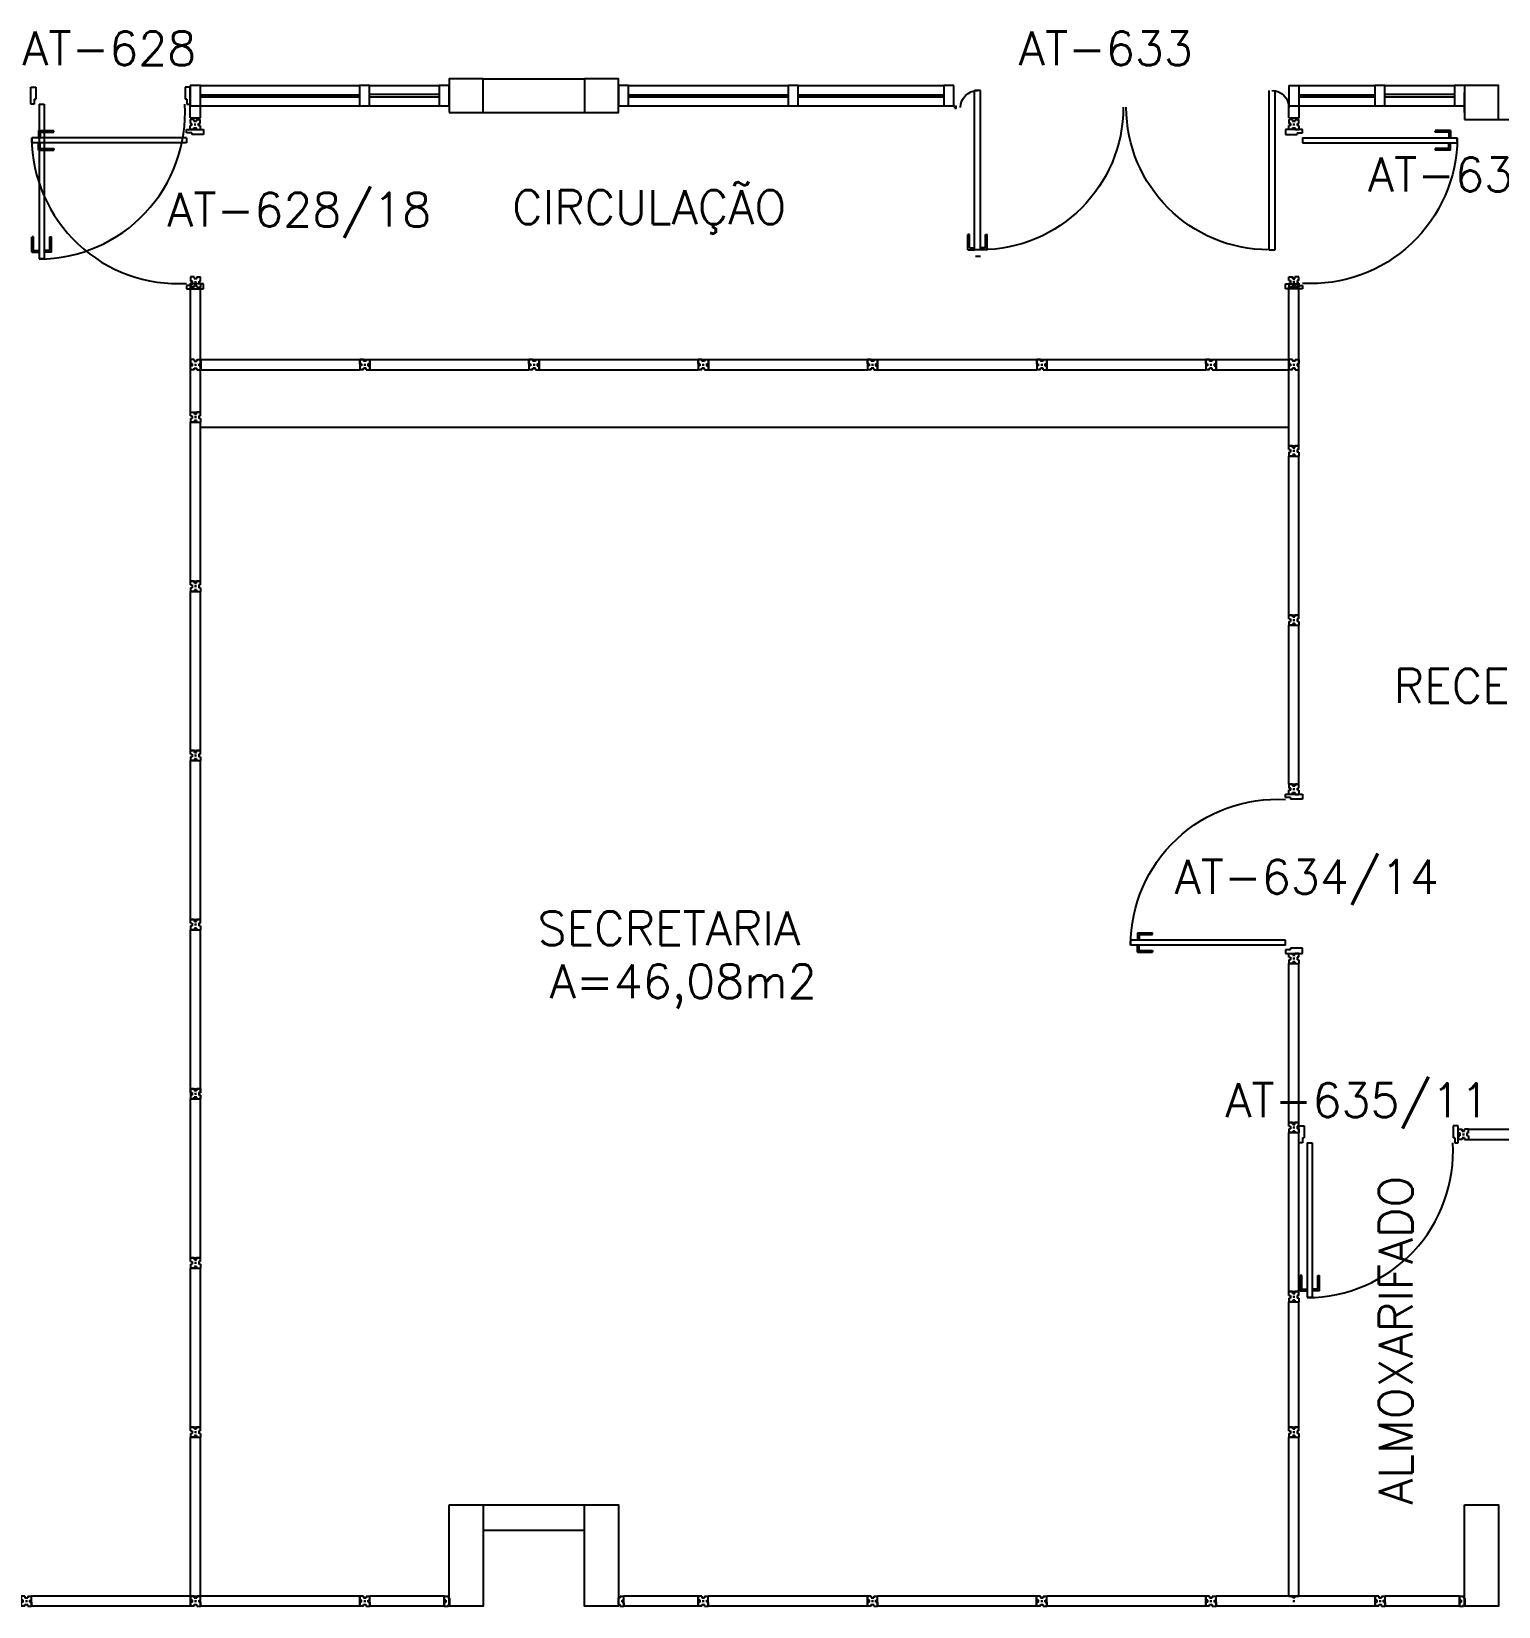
# Model space of a CAD drawing. Header units: millimetres. Extents: x 2552 to 3104, y 1319 to 1450.
# Drawn here: x 2714.4 to 2723.07, y 1342.75 to 1352.06 of the extents above; entities that cross this region are included whole.
import ezdxf
from ezdxf.enums import TextEntityAlignment as Align

# ---------------------------------------------------------------- set-up
doc = ezdxf.new("R2010")
doc.units = ezdxf.units.MM
doc.linetypes.add('HIDDEN', pattern=[0.375, 0.25, -0.125])
for name, color, linetype in [('AR-DIV', 2, 'Continuous'), ('AR-DIV-EXI', 2, 'Continuous'), ('AR-EST-CNC', 3, 'Continuous'), ('AR-EST-CNC-CRT', 3, 'Continuous'), ('AR-POR-PRJ', 1, 'HIDDEN'), ('AR-REV', 2, 'Continuous'), ('BI-POR-EXI', 2, 'Continuous'), ('DIV', 2, 'Continuous'), ('TEXTO', 2, 'Continuous'), ('TEXTO-ENDEREÇO', 2, 'Continuous'), ('ÁREA', 2, 'Continuous')]:
    doc.layers.add(name, color=color, linetype=linetype)
doc.styles.add('UNB-100', font='simplex.shx', dxfattribs={"height": 0.2})
doc.styles.add('UNB-100-1', font='simplex.shx', dxfattribs={"height": 0.2})

# ---------------------------------------------------------------- blocks, each defined once
blk = doc.blocks.new('MTT-TTN')
for p, q in [((-0.008, 0.03), (-0.03, 0.03)), ((-0.03, 0.03), (-0.03, 0.006)), ((-0.0185, 0.006), (-0.03, 0.006)), ((-0.0185, -0.006), (-0.0185, 0.006)), ((-0.008, 0.03), (-0.008, 0.02)), ((-0.008, 0.02), (0.008, 0.02)), ((-0.0051, 0), (0.0051, 0)), ((0, -0.0051), (0, 0.0051)), ((0.008, 0.03), (0.03, 0.03)), ((0.008, 0.03), (0.008, 0.02)), ((0.0205, -0.006), (0.0205, 0.006)), ((0.0205, 0.006), (0.03, 0.006)), ((0.03, 0.006), (0.03, 0.03)), ((-0.03, -0.03), (-0.03, -0.006)), ((-0.0185, -0.006), (-0.03, -0.006)), ((-0.008, -0.03), (-0.03, -0.03)), ((-0.008, -0.02), (0.008, -0.02)), ((-0.008, -0.03), (-0.008, -0.02)), ((0.008, -0.03), (0.008, -0.02)), ((0.008, -0.03), (0.03, -0.03)), ((0.0205, -0.006), (0.03, -0.006)), ((0.03, -0.006), (0.03, -0.03))]:
    blk.add_line(p, q)
blk = doc.blocks.new('DIVMT-TTN')
for p, q in [((-0.03, 0.03), (-0.03, 0.006)), ((-0.008, 0.03), (-0.03, 0.03)), ((-0.0185, 0.006), (-0.03, 0.006)), ((-0.0185, -0.006), (-0.0185, 0.006)), ((-0.008, 0.03), (-0.008, 0.02)), ((-0.008, 0.02), (0.008, 0.02)), ((-0.0051, 0), (0.0051, 0)), ((0.0051, 0), (-0.0051, 0)), ((-0.0051, 0), (0.0051, 0)), ((0, -0.0051), (0, 0.0051)), ((0, 0.0051), (0, -0.0051)), ((0.008, 0.03), (0.008, 0.02)), ((0.008, 0.03), (0.03, 0.03)), ((0.0205, 0.006), (0.03, 0.006)), ((0.0205, -0.006), (0.0205, 0.006)), ((0.0205, 0.006), (0.0205, -0.006)), ((0.0205, 0.006), (0.03, 0.006)), ((0.97, 0.03), (0.03, 0.03)), ((0.03, 0.006), (0.03, 0.03)), ((0.03, -0.03), (0.03, 0.03)), ((0.03, -0.005), (0.03, 0.005)), ((0.97, -0.03), (0.97, 0.03)), ((0.97, 0.03), (0.97, 0.009)), ((0.97, 0.009), (0.97, 0.027)), ((0.9795, 0.006), (0.97, 0.006)), ((0.97, -0.005), (0.97, 0.005)), ((0.9795, 0.006), (0.9795, -0.006)), ((1.0051, 0), (0.9949, 0)), ((1, 0.0051), (1, -0.0051)), ((-0.0185, -0.006), (-0.03, -0.006)), ((-0.03, -0.03), (-0.03, -0.006)), ((-0.008, -0.03), (-0.03, -0.03)), ((-0.008, -0.03), (-0.008, -0.02)), ((-0.008, -0.02), (0.008, -0.02)), ((0.008, -0.03), (0.008, -0.02)), ((0.008, -0.03), (0.03, -0.03)), ((0.0205, -0.006), (0.03, -0.006)), ((0.0205, -0.006), (0.03, -0.006)), ((0.03, -0.006), (0.03, -0.03)), ((0.97, -0.03), (0.03, -0.03)), ((0.9795, -0.006), (0.97, -0.006)), ((0.97, -0.009), (0.97, -0.027))]:
    blk.add_line(p, q)
blk = doc.blocks.new('DIVCIR-TTN')
for p, q in [((0.0051, 0), (-0.0051, 0)), ((-0.0051, 0), (0.0051, 0)), ((-0.0051, 0), (0.0051, 0)), ((0, 0.0009), (0, 0.02)), ((0.008, 0.02), (0, 0.02)), ((0, 0.0051), (0, -0.0051)), ((0, -0.0051), (0, 0.0051)), ((0, -0.02), (0, 0.0009)), ((0.008, 0.03), (0.008, 0.02)), ((0.008, 0.03), (0.03, 0.03)), ((0.0205, 0.006), (0.0205, -0.006)), ((0.0205, 0.006), (0.03, 0.006)), ((0.0205, 0.006), (0.0205, -0.006)), ((0.0205, 0.006), (0.03, 0.006)), ((0.0205, -0.004), (0.0205, 0.004)), ((0.0225, 0.006), (0.027, 0.006)), ((0.4699, 0.03), (0.03, 0.03)), ((0.03, -0.03), (0.03, 0.03)), ((0.03, -0.03), (0.03, 0.03)), ((0.03, 0.009), (0.03, 0.027)), ((0.03, -0.005), (0.03, 0.005)), ((0.03, -0.005), (0.03, 0.005)), ((0.4699, 0.03), (0.4699, 0.009)), ((0.4699, -0.03), (0.4699, 0.03)), ((0.4699, 0.03), (0.4699, 0.006)), ((0.4919, 0.03), (0.4699, 0.03)), ((0.4699, 0.009), (0.4699, 0.027)), ((0.4794, 0.006), (0.4699, 0.006)), ((0.4814, 0.006), (0.4699, 0.006)), ((0.4699, -0.005), (0.4699, 0.005)), ((0.4794, 0.006), (0.4794, -0.006)), ((0.4814, -0.006), (0.4814, 0.006)), ((0.4919, 0.03), (0.4919, 0.02)), ((0.4919, 0.02), (0.5079, 0.02)), ((0.505, 0), (0.4948, 0)), ((0.4948, 0), (0.505, 0)), ((0.505, 0), (0.4948, 0)), ((0.4948, 0), (0.505, 0)), ((0.4999, 0.0051), (0.4999, -0.0051)), ((0.4999, -0.0051), (0.4999, 0.0051)), ((0.4999, 0.0051), (0.4999, -0.0051)), ((0.5079, 0.03), (0.5079, 0.02)), ((0.5079, 0.03), (0.5299, 0.03)), ((0.5204, 0.006), (0.5299, 0.006)), ((0.5204, -0.006), (0.5204, 0.006)), ((0.5204, 0.006), (0.5204, -0.006)), ((0.5204, 0.006), (0.5299, 0.006)), ((1.4699, 0.03), (0.5299, 0.03)), ((0.5299, 0.006), (0.5299, 0.03)), ((0.5299, -0.03), (0.5299, 0.03)), ((0.5299, -0.005), (0.5299, 0.005)), ((1.4699, -0.03), (1.4699, 0.03)), ((1.4699, 0.03), (1.4699, 0.009)), ((1.4699, 0.03), (1.4699, 0.006)), ((1.4919, 0.03), (1.4699, 0.03)), ((1.4699, 0.009), (1.4699, 0.027)), ((1.4794, 0.006), (1.4699, 0.006)), ((1.4814, 0.006), (1.4699, 0.006)), ((1.4699, -0.005), (1.4699, 0.005)), ((1.4794, 0.006), (1.4794, -0.006)), ((1.4814, -0.006), (1.4814, 0.006)), ((1.4919, 0.03), (1.4919, 0.02)), ((1.4919, 0.02), (1.5079, 0.02)), ((1.505, 0), (1.4948, 0)), ((1.4948, 0), (1.505, 0)), ((1.505, 0), (1.4948, 0)), ((1.4948, 0), (1.505, 0)), ((1.4999, 0.0051), (1.4999, -0.0051)), ((1.4999, -0.0051), (1.4999, 0.0051)), ((1.4999, 0.0051), (1.4999, -0.0051)), ((1.5079, 0.03), (1.5079, 0.02)), ((1.5079, 0.03), (1.5299, 0.03)), ((1.5204, 0.006), (1.5299, 0.006)), ((1.5204, -0.006), (1.5204, 0.006)), ((1.5204, 0.006), (1.5204, -0.006)), ((1.5204, 0.006), (1.5299, 0.006)), ((2.4699, 0.03), (1.5299, 0.03)), ((1.5299, 0.006), (1.5299, 0.03)), ((1.5299, -0.03), (1.5299, 0.03)), ((1.5299, -0.005), (1.5299, 0.005)), ((2.4699, -0.03), (2.4699, 0.03)), ((2.4699, 0.03), (2.4699, 0.009)), ((2.4699, 0.03), (2.4699, 0.006)), ((2.4919, 0.03), (2.4699, 0.03)), ((2.4699, 0.009), (2.4699, 0.027)), ((2.4794, 0.006), (2.4699, 0.006)), ((2.4814, 0.006), (2.4699, 0.006)), ((2.4699, -0.005), (2.4699, 0.005)), ((2.4794, 0.006), (2.4794, -0.006)), ((2.4814, -0.006), (2.4814, 0.006)), ((2.4919, 0.03), (2.4919, 0.02)), ((2.4919, 0.02), (2.5079, 0.02)), ((2.505, 0), (2.4948, 0)), ((2.4948, 0), (2.505, 0)), ((2.505, 0), (2.4948, 0)), ((2.4948, 0), (2.505, 0)), ((2.4999, 0.0051), (2.4999, -0.0051)), ((2.4999, -0.0051), (2.4999, 0.0051)), ((2.4999, 0.0051), (2.4999, -0.0051)), ((2.5079, 0.03), (2.5079, 0.02)), ((2.5079, 0.03), (2.5299, 0.03)), ((2.5204, 0.006), (2.5299, 0.006)), ((2.5204, -0.006), (2.5204, 0.006)), ((2.5204, 0.006), (2.5204, -0.006)), ((2.5204, 0.006), (2.5299, 0.006)), ((3.4699, 0.03), (2.5299, 0.03)), ((2.5299, 0.006), (2.5299, 0.03)), ((2.5299, -0.03), (2.5299, 0.03)), ((2.5299, -0.005), (2.5299, 0.005)), ((3.4699, -0.03), (3.4699, 0.03)), ((3.4699, 0.03), (3.4699, 0.009)), ((3.4699, 0.03), (3.4699, 0.006)), ((3.4919, 0.03), (3.4699, 0.03)), ((3.4699, 0.009), (3.4699, 0.027)), ((3.4794, 0.006), (3.4699, 0.006)), ((3.4814, 0.006), (3.4699, 0.006)), ((3.4699, -0.005), (3.4699, 0.005)), ((3.4794, 0.006), (3.4794, -0.006)), ((3.4814, -0.006), (3.4814, 0.006)), ((3.4919, 0.03), (3.4919, 0.02)), ((3.4919, 0.02), (3.5079, 0.02)), ((3.505, 0), (3.4948, 0)), ((3.4948, 0), (3.505, 0)), ((3.505, 0), (3.4948, 0)), ((3.4948, 0), (3.505, 0)), ((3.4999, 0.0051), (3.4999, -0.0051)), ((3.4999, -0.0051), (3.4999, 0.0051)), ((3.4999, 0.0051), (3.4999, -0.0051)), ((3.5079, 0.03), (3.5079, 0.02)), ((3.5079, 0.03), (3.5299, 0.03)), ((3.5204, 0.006), (3.5299, 0.006)), ((3.5204, -0.006), (3.5204, 0.006)), ((3.5204, 0.006), (3.5204, -0.006)), ((3.5204, 0.006), (3.5299, 0.006)), ((4.4699, 0.03), (3.5299, 0.03)), ((3.5299, 0.006), (3.5299, 0.03)), ((3.5299, -0.03), (3.5299, 0.03)), ((3.5299, -0.005), (3.5299, 0.005)), ((4.4699, 0.03), (4.4699, 0.006)), ((4.4919, 0.03), (4.4699, 0.03)), ((4.4699, -0.03), (4.4699, 0.03)), ((4.4699, 0.03), (4.4699, 0.009)), ((4.4699, 0.009), (4.4699, 0.027)), ((4.4814, 0.006), (4.4699, 0.006)), ((4.4794, 0.006), (4.4699, 0.006)), ((4.4699, -0.005), (4.4699, 0.005)), ((4.4794, 0.006), (4.4794, -0.006)), ((4.4814, -0.006), (4.4814, 0.006)), ((4.4919, 0.03), (4.4919, 0.02)), ((4.4919, 0.02), (4.5079, 0.02)), ((4.4948, 0), (4.505, 0)), ((4.505, 0), (4.4948, 0)), ((4.4948, 0), (4.505, 0)), ((4.505, 0), (4.4948, 0)), ((4.4999, -0.0051), (4.4999, 0.0051)), ((4.4999, 0.0051), (4.4999, -0.0051)), ((4.4999, 0.0051), (4.4999, -0.0051)), ((4.5079, 0.03), (4.5079, 0.02)), ((4.5079, 0.03), (4.5299, 0.03)), ((4.5204, 0.006), (4.5299, 0.006)), ((4.5204, -0.006), (4.5204, 0.006)), ((4.5204, 0.006), (4.5204, -0.006)), ((4.5204, 0.006), (4.5299, 0.006)), ((4.5299, 0.006), (4.5299, 0.03)), ((4.5299, -0.03), (4.5299, 0.03)), ((4.9696, 0.03), (4.5299, 0.03)), ((4.5299, -0.005), (4.5299, 0.005)), ((4.9696, 0.03), (4.9696, 0.009)), ((4.9696, -0.03), (4.9696, 0.03)), ((4.9916, 0.0289), (4.9696, 0.0289)), ((4.9696, 0.0289), (4.9696, -0.0311)), ((4.9696, 0.009), (4.9696, 0.027)), ((4.9696, 0.0079), (4.9696, 0.0259)), ((4.9791, 0.006), (4.9696, 0.006)), ((4.9696, -0.005), (4.9696, 0.005)), ((4.9791, 0.0049), (4.9696, 0.0049)), ((4.9696, 0.0039), (4.9696, -0.0061)), ((4.9771, 0.0049), (4.9726, 0.0049)), ((4.9791, 0.006), (4.9791, -0.006)), ((4.9791, -0.0071), (4.9791, 0.0049)), ((4.9791, 0.0029), (4.9791, -0.0051)), ((4.9916, 0.0289), (4.9916, 0.0189)), ((4.9996, 0.0189), (4.9916, 0.0189)), ((5.0047, 0), (4.9945, 0)), ((4.9996, 0.0189), (4.9996, -0.0019)), ((4.9996, 0.0051), (4.9996, -0.0051)), ((4.9996, 0.004), (4.9996, -0.0062)), ((0, -0.02), (0.008, -0.02)), ((0.008, -0.03), (0.008, -0.02)), ((0.008, -0.03), (0.03, -0.03)), ((0.0205, -0.006), (0.03, -0.006)), ((0.0205, -0.006), (0.03, -0.006)), ((0.0225, -0.006), (0.027, -0.006)), ((0.03, -0.009), (0.03, -0.027)), ((0.4699, -0.03), (0.03, -0.03)), ((0.4794, -0.006), (0.4699, -0.006)), ((0.4814, -0.006), (0.4699, -0.006)), ((0.4699, -0.03), (0.4699, -0.006)), ((0.4699, -0.009), (0.4699, -0.027)), ((0.4919, -0.03), (0.4699, -0.03)), ((0.4919, -0.03), (0.4919, -0.02)), ((0.4919, -0.02), (0.5079, -0.02)), ((0.5079, -0.03), (0.5079, -0.02)), ((0.5079, -0.03), (0.5299, -0.03)), ((0.5204, -0.006), (0.5299, -0.006)), ((0.5204, -0.006), (0.5299, -0.006)), ((0.5299, -0.006), (0.5299, -0.03)), ((1.4699, -0.03), (0.5299, -0.03)), ((1.4794, -0.006), (1.4699, -0.006)), ((1.4814, -0.006), (1.4699, -0.006)), ((1.4699, -0.03), (1.4699, -0.006)), ((1.4699, -0.009), (1.4699, -0.027)), ((1.4919, -0.03), (1.4699, -0.03)), ((1.4919, -0.03), (1.4919, -0.02)), ((1.4919, -0.02), (1.5079, -0.02)), ((1.5079, -0.03), (1.5079, -0.02)), ((1.5079, -0.03), (1.5299, -0.03)), ((1.5204, -0.006), (1.5299, -0.006)), ((1.5204, -0.006), (1.5299, -0.006)), ((1.5299, -0.006), (1.5299, -0.03)), ((2.4699, -0.03), (1.5299, -0.03)), ((2.4794, -0.006), (2.4699, -0.006)), ((2.4814, -0.006), (2.4699, -0.006)), ((2.4699, -0.03), (2.4699, -0.006)), ((2.4699, -0.009), (2.4699, -0.027)), ((2.4919, -0.03), (2.4699, -0.03)), ((2.4919, -0.03), (2.4919, -0.02)), ((2.4919, -0.02), (2.5079, -0.02)), ((2.5079, -0.03), (2.5079, -0.02)), ((2.5079, -0.03), (2.5299, -0.03)), ((2.5204, -0.006), (2.5299, -0.006)), ((2.5204, -0.006), (2.5299, -0.006)), ((2.5299, -0.006), (2.5299, -0.03)), ((3.4699, -0.03), (2.5299, -0.03)), ((3.4794, -0.006), (3.4699, -0.006)), ((3.4814, -0.006), (3.4699, -0.006)), ((3.4699, -0.03), (3.4699, -0.006)), ((3.4699, -0.009), (3.4699, -0.027)), ((3.4919, -0.03), (3.4699, -0.03)), ((3.4919, -0.03), (3.4919, -0.02)), ((3.4919, -0.02), (3.5079, -0.02)), ((3.5079, -0.03), (3.5079, -0.02)), ((3.5079, -0.03), (3.5299, -0.03)), ((3.5204, -0.006), (3.5299, -0.006)), ((3.5204, -0.006), (3.5299, -0.006)), ((3.5299, -0.006), (3.5299, -0.03)), ((4.4699, -0.03), (3.5299, -0.03)), ((4.4814, -0.006), (4.4699, -0.006)), ((4.4699, -0.03), (4.4699, -0.006)), ((4.4794, -0.006), (4.4699, -0.006)), ((4.4699, -0.009), (4.4699, -0.027)), ((4.4919, -0.03), (4.4699, -0.03)), ((4.4919, -0.03), (4.4919, -0.02)), ((4.4919, -0.02), (4.5079, -0.02)), ((4.5079, -0.03), (4.5079, -0.02)), ((4.5079, -0.03), (4.5299, -0.03)), ((4.5204, -0.006), (4.5299, -0.006)), ((4.5204, -0.006), (4.5299, -0.006)), ((4.5299, -0.006), (4.5299, -0.03)), ((4.9696, -0.03), (4.5299, -0.03)), ((4.9791, -0.006), (4.9696, -0.006)), ((4.9791, -0.0071), (4.9696, -0.0071)), ((4.9696, -0.009), (4.9696, -0.027)), ((4.9696, -0.0101), (4.9696, -0.0281)), ((4.9916, -0.0311), (4.9696, -0.0311)), ((4.9771, -0.0071), (4.9726, -0.0071)), ((4.9916, -0.0311), (4.9916, -0.0211)), ((4.9916, -0.0211), (4.9996, -0.0211)), ((5.0047, -0.0011), (4.9945, -0.0011)), ((4.9996, -0.0019), (4.9996, -0.0211))]:
    blk.add_line(p, q)
blk = doc.blocks.new('PDV2D-TTN')
at = {"layer": 'DIV'}
for p, q in [((0.0299, 0.05), (0.0599, 0.05)), ((0.0299, 0.035), (0.0299, 0.05)), ((0.0299, -0.035), (0.0299, 0.035)), ((0.0599, 0.05), (0.0599, -0.0199)), ((0.9412, 0.05), (0.9412, -0.0199)), ((0.9712, 0.05), (0.9412, 0.05)), ((0.9712, 0.035), (0.9712, 0.05)), ((0.9712, -0.035), (0.9712, 0.035)), ((0.0299, -0.05), (0.0299, -0.0347)), ((0.05, -0.05), (0.0299, -0.05)), ((0.05, -0.0199), (0.0599, -0.0199)), ((0.05, -0.0199), (0.05, -0.05)), ((0.0787, -0.0505), (0.1087, -0.0505)), ((0.0787, -0.0505), (0.0787, -0.9647)), ((0.1087, -0.0505), (0.1087, -0.9647)), ((0.9512, -0.0199), (0.9412, -0.0199)), ((0.9512, -0.0199), (0.9512, -0.05)), ((0.9512, -0.05), (0.9712, -0.05)), ((0.9712, -0.05), (0.9712, -0.0347)), ((0.1087, -0.9647), (0.0787, -0.9647))]:
    blk.add_line(p, q, dxfattribs=at)
at = {"layer": 'DIV', "color": 1}
for p, q in [((0.0362, -0.9247), (0.0362, -0.8347)), ((0.0462, -0.8347), (0.0364, -0.8347)), ((0.0462, -0.9147), (0.0462, -0.8347)), ((0.1409, -0.9147), (0.1409, -0.8347)), ((0.1409, -0.8347), (0.1507, -0.8347)), ((0.1509, -0.9247), (0.1509, -0.8347)), ((0.0362, -0.9147), (0.0787, -0.9147)), ((0.0362, -0.9247), (0.0787, -0.9247)), ((0.1409, -0.9147), (0.1087, -0.9147)), ((0.1509, -0.9247), (0.1087, -0.9247))]:
    blk.add_line(p, q, dxfattribs=at)
blk.add_arc((0.0755, -0.1001), 0.8651, 270.2128, 3.32117, dxfattribs=at)
blk = doc.blocks.new('PDVDP-TTN')
at = {"color": 2}
for p, q in [((0.1125, 0.84), (0.1125, -0.1)), ((0.1475, 0.84), (0.1125, 0.84)), ((0.1475, 0.84), (0.1475, -0.1)), ((1.8533, 0.84), (1.8883, 0.84)), ((1.8533, 0.84), (1.8533, -0.1)), ((1.8883, 0.84), (1.8883, -0.1)), ((0.0089, 0), (-0.0089, 0)), ((0, -0.0125), (0, 0.0101)), ((0.1475, -0.1), (0.1125, -0.1))]:
    blk.add_line(p, q, dxfattribs=at)
at = {"color": 1}
for centre, radius, start, end in [((0.1481, -0.0025), 0.8432, 0, 90), ((1.8527, -0.0025), 0.8432, 90, 180), ((0.1308, 0), 0.1008, 180, 270), ((1.8699, 0), 0.1008, 270, 0)]:
    blk.add_arc(centre, radius, start, end, dxfattribs=at)

msp = doc.modelspace()

# ---------------------------------------------------------------- linework, layer by layer
at = {"layer": 'AR-DIV'}
for p, q in [((2715.397, 1350.1177), (2721.8272, 1350.1177)), ((2715.3972, 1350.1177), (2716.3372, 1350.1177)), ((2716.3372, 1350.1177), (2716.3372, 1350.0577)), ((2716.3592, 1350.1177), (2716.3372, 1350.1177)), ((2716.3372, 1350.0937), (2716.3372, 1350.1177)), ((2716.3592, 1350.1177), (2716.3592, 1350.1077)), ((2716.3752, 1350.1177), (2716.3972, 1350.1177)), ((2716.3752, 1350.1177), (2716.3752, 1350.1077)), ((2716.3972, 1350.1177), (2716.3972, 1350.0937)), ((2716.3972, 1350.1177), (2716.3972, 1350.0577)), ((2716.3972, 1350.1177), (2717.3372, 1350.1177)), ((2717.3372, 1350.1177), (2717.3372, 1350.0577)), ((2717.3592, 1350.1177), (2717.3372, 1350.1177)), ((2717.3372, 1350.0937), (2717.3372, 1350.1177)), ((2717.3592, 1350.1177), (2717.3592, 1350.1077)), ((2717.3752, 1350.1177), (2717.3972, 1350.1177)), ((2717.3752, 1350.1177), (2717.3752, 1350.1077)), ((2717.3972, 1350.1177), (2717.3972, 1350.0937)), ((2717.3972, 1350.1177), (2717.3972, 1350.0577)), ((2717.3972, 1350.1177), (2718.3372, 1350.1177)), ((2718.3372, 1350.1177), (2718.3372, 1350.0577)), ((2718.3592, 1350.1177), (2718.3372, 1350.1177)), ((2718.3372, 1350.0937), (2718.3372, 1350.1177)), ((2718.3592, 1350.1177), (2718.3592, 1350.1077)), ((2718.3752, 1350.1177), (2718.3972, 1350.1177)), ((2718.3752, 1350.1177), (2718.3752, 1350.1077)), ((2718.3972, 1350.1177), (2718.3972, 1350.0577)), ((2718.3972, 1350.1177), (2719.3372, 1350.1177)), ((2718.3972, 1350.1177), (2718.3972, 1350.0937)), ((2719.3372, 1350.1177), (2719.3372, 1350.0577)), ((2719.3592, 1350.1177), (2719.3372, 1350.1177)), ((2719.3372, 1350.0937), (2719.3372, 1350.1177)), ((2719.3592, 1350.1177), (2719.3592, 1350.1077)), ((2719.3752, 1350.1177), (2719.3972, 1350.1177)), ((2719.3752, 1350.1177), (2719.3752, 1350.1077)), ((2719.3972, 1350.1177), (2719.3972, 1350.0937)), ((2719.3972, 1350.1177), (2719.3972, 1350.0577)), ((2719.3972, 1350.1177), (2720.3372, 1350.1177)), ((2720.3372, 1350.1177), (2720.3372, 1350.0577)), ((2720.3592, 1350.1177), (2720.3372, 1350.1177)), ((2720.3372, 1350.0937), (2720.3372, 1350.1177)), ((2720.3592, 1350.1177), (2720.3592, 1350.1077)), ((2720.3752, 1350.1177), (2720.3972, 1350.1177)), ((2720.3752, 1350.1177), (2720.3752, 1350.1077)), ((2720.3972, 1350.1177), (2720.3972, 1350.0937)), ((2720.3972, 1350.1177), (2720.3972, 1350.0577)), ((2720.3972, 1350.1177), (2721.3372, 1350.1177)), ((2721.3372, 1350.1177), (2721.3372, 1350.0577)), ((2721.3592, 1350.1177), (2721.3372, 1350.1177)), ((2721.3372, 1350.0937), (2721.3372, 1350.1177)), ((2721.3592, 1350.1177), (2721.3592, 1350.1077)), ((2721.3752, 1350.1177), (2721.3972, 1350.1177)), ((2721.3752, 1350.1177), (2721.3752, 1350.1077)), ((2721.3972, 1350.1177), (2721.3972, 1350.0937)), ((2721.3972, 1350.1177), (2721.3972, 1350.0577)), ((2715.3972, 1350.0577), (2716.3372, 1350.0577)), ((2716.3467, 1350.0937), (2716.3372, 1350.0937)), ((2716.3467, 1350.0937), (2716.3372, 1350.0937)), ((2716.3372, 1350.0927), (2716.3372, 1350.0827)), ((2716.3467, 1350.0817), (2716.3372, 1350.0817)), ((2716.3467, 1350.0817), (2716.3372, 1350.0817)), ((2716.3372, 1350.0817), (2716.3372, 1350.0577)), ((2716.3592, 1350.0577), (2716.3372, 1350.0577)), ((2716.3467, 1350.0817), (2716.3467, 1350.0937)), ((2716.3467, 1350.0937), (2716.3467, 1350.0817)), ((2716.3752, 1350.1077), (2716.3592, 1350.1077)), ((2716.3752, 1350.0677), (2716.3592, 1350.0677)), ((2716.3592, 1350.0577), (2716.3592, 1350.0677)), ((2716.3723, 1350.0877), (2716.3621, 1350.0877)), ((2716.3621, 1350.0877), (2716.3723, 1350.0877)), ((2716.3723, 1350.0877), (2716.3621, 1350.0877)), ((2716.3621, 1350.0877), (2716.3723, 1350.0877)), ((2716.3672, 1350.0826), (2716.3672, 1350.0928)), ((2716.3672, 1350.0928), (2716.3672, 1350.0826)), ((2716.3672, 1350.0826), (2716.3672, 1350.0928)), ((2716.3752, 1350.0577), (2716.3752, 1350.0677)), ((2716.3752, 1350.0577), (2716.3972, 1350.0577)), ((2716.3857, 1350.0937), (2716.3857, 1350.0817)), ((2716.3857, 1350.0937), (2716.3972, 1350.0937)), ((2716.3857, 1350.0817), (2716.3972, 1350.0817)), ((2716.3877, 1350.0937), (2716.3972, 1350.0937)), ((2716.3877, 1350.0817), (2716.3877, 1350.0937)), ((2716.3877, 1350.0817), (2716.3972, 1350.0817)), ((2716.3972, 1350.0967), (2716.3972, 1350.1147)), ((2716.3972, 1350.0927), (2716.3972, 1350.0827)), ((2716.3972, 1350.0577), (2716.3972, 1350.0817)), ((2716.3972, 1350.0577), (2716.3972, 1350.0787)), ((2716.3972, 1350.0787), (2716.3972, 1350.0607)), ((2716.3972, 1350.0577), (2717.3372, 1350.0577)), ((2717.3467, 1350.0937), (2717.3372, 1350.0937)), ((2717.3467, 1350.0937), (2717.3372, 1350.0937)), ((2717.3372, 1350.0927), (2717.3372, 1350.0827)), ((2717.3467, 1350.0817), (2717.3372, 1350.0817)), ((2717.3467, 1350.0817), (2717.3372, 1350.0817)), ((2717.3372, 1350.0817), (2717.3372, 1350.0577)), ((2717.3592, 1350.0577), (2717.3372, 1350.0577)), ((2717.3467, 1350.0817), (2717.3467, 1350.0937)), ((2717.3467, 1350.0937), (2717.3467, 1350.0817)), ((2717.3752, 1350.1077), (2717.3592, 1350.1077)), ((2717.3752, 1350.0677), (2717.3592, 1350.0677)), ((2717.3592, 1350.0577), (2717.3592, 1350.0677)), ((2717.3723, 1350.0877), (2717.3621, 1350.0877)), ((2717.3621, 1350.0877), (2717.3723, 1350.0877)), ((2717.3723, 1350.0877), (2717.3621, 1350.0877)), ((2717.3621, 1350.0877), (2717.3723, 1350.0877)), ((2717.3672, 1350.0826), (2717.3672, 1350.0928)), ((2717.3672, 1350.0928), (2717.3672, 1350.0826)), ((2717.3672, 1350.0826), (2717.3672, 1350.0928)), ((2717.3752, 1350.0577), (2717.3752, 1350.0677)), ((2717.3752, 1350.0577), (2717.3972, 1350.0577)), ((2717.3857, 1350.0937), (2717.3857, 1350.0817)), ((2717.3857, 1350.0937), (2717.3972, 1350.0937)), ((2717.3857, 1350.0817), (2717.3972, 1350.0817)), ((2717.3877, 1350.0937), (2717.3972, 1350.0937)), ((2717.3877, 1350.0817), (2717.3877, 1350.0937)), ((2717.3877, 1350.0817), (2717.3972, 1350.0817)), ((2717.3972, 1350.0967), (2717.3972, 1350.1147)), ((2717.3972, 1350.0927), (2717.3972, 1350.0827)), ((2717.3972, 1350.0577), (2717.3972, 1350.0817)), ((2717.3972, 1350.0577), (2717.3972, 1350.0787)), ((2717.3972, 1350.0787), (2717.3972, 1350.0607)), ((2717.3972, 1350.0577), (2718.3372, 1350.0577)), ((2718.3467, 1350.0937), (2718.3372, 1350.0937)), ((2718.3467, 1350.0937), (2718.3372, 1350.0937)), ((2718.3372, 1350.0927), (2718.3372, 1350.0827)), ((2718.3467, 1350.0817), (2718.3372, 1350.0817)), ((2718.3467, 1350.0817), (2718.3372, 1350.0817)), ((2718.3372, 1350.0817), (2718.3372, 1350.0577)), ((2718.3592, 1350.0577), (2718.3372, 1350.0577)), ((2718.3467, 1350.0817), (2718.3467, 1350.0937)), ((2718.3467, 1350.0937), (2718.3467, 1350.0817)), ((2718.3752, 1350.1077), (2718.3592, 1350.1077)), ((2718.3752, 1350.0677), (2718.3592, 1350.0677)), ((2718.3592, 1350.0577), (2718.3592, 1350.0677)), ((2718.3621, 1350.0877), (2718.3723, 1350.0877)), ((2718.3723, 1350.0877), (2718.3621, 1350.0877)), ((2718.3621, 1350.0877), (2718.3723, 1350.0877)), ((2718.3723, 1350.0877), (2718.3621, 1350.0877)), ((2718.3672, 1350.0826), (2718.3672, 1350.0928)), ((2718.3672, 1350.0826), (2718.3672, 1350.0928)), ((2718.3672, 1350.0928), (2718.3672, 1350.0826)), ((2718.3752, 1350.0577), (2718.3752, 1350.0677)), ((2718.3752, 1350.0577), (2718.3972, 1350.0577)), ((2718.3857, 1350.0937), (2718.3857, 1350.0817)), ((2718.3857, 1350.0937), (2718.3972, 1350.0937)), ((2718.3857, 1350.0817), (2718.3972, 1350.0817)), ((2718.3877, 1350.0937), (2718.3972, 1350.0937)), ((2718.3877, 1350.0817), (2718.3877, 1350.0937)), ((2718.3877, 1350.0817), (2718.3972, 1350.0817)), ((2718.3972, 1350.0967), (2718.3972, 1350.1147)), ((2718.3972, 1350.0927), (2718.3972, 1350.0827)), ((2718.3972, 1350.0577), (2718.3972, 1350.0817)), ((2718.3972, 1350.0577), (2718.3972, 1350.0787)), ((2718.3972, 1350.0787), (2718.3972, 1350.0607)), ((2718.3972, 1350.0577), (2719.3372, 1350.0577)), ((2719.3467, 1350.0937), (2719.3372, 1350.0937)), ((2719.3467, 1350.0937), (2719.3372, 1350.0937)), ((2719.3372, 1350.0927), (2719.3372, 1350.0827)), ((2719.3467, 1350.0817), (2719.3372, 1350.0817)), ((2719.3467, 1350.0817), (2719.3372, 1350.0817)), ((2719.3372, 1350.0817), (2719.3372, 1350.0577)), ((2719.3592, 1350.0577), (2719.3372, 1350.0577)), ((2719.3467, 1350.0817), (2719.3467, 1350.0937)), ((2719.3467, 1350.0937), (2719.3467, 1350.0817)), ((2719.3752, 1350.1077), (2719.3592, 1350.1077)), ((2719.3752, 1350.0677), (2719.3592, 1350.0677)), ((2719.3592, 1350.0577), (2719.3592, 1350.0677)), ((2719.3723, 1350.0877), (2719.3621, 1350.0877)), ((2719.3621, 1350.0877), (2719.3723, 1350.0877)), ((2719.3723, 1350.0877), (2719.3621, 1350.0877)), ((2719.3621, 1350.0877), (2719.3723, 1350.0877)), ((2719.3672, 1350.0826), (2719.3672, 1350.0928)), ((2719.3672, 1350.0928), (2719.3672, 1350.0826)), ((2719.3672, 1350.0826), (2719.3672, 1350.0928)), ((2719.3752, 1350.0577), (2719.3752, 1350.0677)), ((2719.3752, 1350.0577), (2719.3972, 1350.0577)), ((2719.3857, 1350.0937), (2719.3857, 1350.0817)), ((2719.3857, 1350.0937), (2719.3972, 1350.0937)), ((2719.3857, 1350.0817), (2719.3972, 1350.0817)), ((2719.3877, 1350.0937), (2719.3972, 1350.0937)), ((2719.3877, 1350.0817), (2719.3877, 1350.0937)), ((2719.3877, 1350.0817), (2719.3972, 1350.0817)), ((2719.3972, 1350.0967), (2719.3972, 1350.1147)), ((2719.3972, 1350.0927), (2719.3972, 1350.0827)), ((2719.3972, 1350.0577), (2719.3972, 1350.0817)), ((2719.3972, 1350.0577), (2719.3972, 1350.0787)), ((2719.3972, 1350.0787), (2719.3972, 1350.0607)), ((2719.3972, 1350.0577), (2720.3372, 1350.0577)), ((2720.3467, 1350.0937), (2720.3372, 1350.0937)), ((2720.3467, 1350.0937), (2720.3372, 1350.0937)), ((2720.3372, 1350.0927), (2720.3372, 1350.0827)), ((2720.3467, 1350.0817), (2720.3372, 1350.0817)), ((2720.3467, 1350.0817), (2720.3372, 1350.0817)), ((2720.3372, 1350.0817), (2720.3372, 1350.0577)), ((2720.3592, 1350.0577), (2720.3372, 1350.0577)), ((2720.3467, 1350.0817), (2720.3467, 1350.0937)), ((2720.3467, 1350.0937), (2720.3467, 1350.0817)), ((2720.3752, 1350.1077), (2720.3592, 1350.1077)), ((2720.3752, 1350.0677), (2720.3592, 1350.0677)), ((2720.3592, 1350.0577), (2720.3592, 1350.0677)), ((2720.3723, 1350.0877), (2720.3621, 1350.0877)), ((2720.3621, 1350.0877), (2720.3723, 1350.0877)), ((2720.3723, 1350.0877), (2720.3621, 1350.0877)), ((2720.3621, 1350.0877), (2720.3723, 1350.0877)), ((2720.3672, 1350.0826), (2720.3672, 1350.0928)), ((2720.3672, 1350.0928), (2720.3672, 1350.0826)), ((2720.3672, 1350.0826), (2720.3672, 1350.0928)), ((2720.3752, 1350.0577), (2720.3752, 1350.0677)), ((2720.3752, 1350.0577), (2720.3972, 1350.0577)), ((2720.3857, 1350.0937), (2720.3857, 1350.0817)), ((2720.3857, 1350.0937), (2720.3972, 1350.0937)), ((2720.3857, 1350.0817), (2720.3972, 1350.0817)), ((2720.3877, 1350.0937), (2720.3972, 1350.0937)), ((2720.3877, 1350.0817), (2720.3877, 1350.0937)), ((2720.3877, 1350.0817), (2720.3972, 1350.0817)), ((2720.3972, 1350.0967), (2720.3972, 1350.1147)), ((2720.3972, 1350.0927), (2720.3972, 1350.0827)), ((2720.3972, 1350.0577), (2720.3972, 1350.0817)), ((2720.3972, 1350.0577), (2720.3972, 1350.0787)), ((2720.3972, 1350.0787), (2720.3972, 1350.0607)), ((2720.3972, 1350.0577), (2721.3372, 1350.0577)), ((2721.3467, 1350.0937), (2721.3372, 1350.0937)), ((2721.3467, 1350.0937), (2721.3372, 1350.0937)), ((2721.3372, 1350.0927), (2721.3372, 1350.0827)), ((2721.3467, 1350.0817), (2721.3372, 1350.0817)), ((2721.3467, 1350.0817), (2721.3372, 1350.0817)), ((2721.3372, 1350.0817), (2721.3372, 1350.0577)), ((2721.3592, 1350.0577), (2721.3372, 1350.0577)), ((2721.3467, 1350.0817), (2721.3467, 1350.0937)), ((2721.3467, 1350.0937), (2721.3467, 1350.0817)), ((2721.3752, 1350.1077), (2721.3592, 1350.1077)), ((2721.3752, 1350.0677), (2721.3592, 1350.0677)), ((2721.3592, 1350.0577), (2721.3592, 1350.0677)), ((2721.3723, 1350.0877), (2721.3621, 1350.0877)), ((2721.3621, 1350.0877), (2721.3723, 1350.0877)), ((2721.3723, 1350.0877), (2721.3621, 1350.0877)), ((2721.3621, 1350.0877), (2721.3723, 1350.0877)), ((2721.3672, 1350.0826), (2721.3672, 1350.0928)), ((2721.3672, 1350.0928), (2721.3672, 1350.0826)), ((2721.3672, 1350.0826), (2721.3672, 1350.0928)), ((2721.3752, 1350.0577), (2721.3752, 1350.0677)), ((2721.3752, 1350.0577), (2721.3972, 1350.0577)), ((2721.3857, 1350.0937), (2721.3857, 1350.0817)), ((2721.3857, 1350.0937), (2721.3972, 1350.0937)), ((2721.3857, 1350.0817), (2721.3972, 1350.0817)), ((2721.3877, 1350.0937), (2721.3972, 1350.0937)), ((2721.3877, 1350.0817), (2721.3877, 1350.0937)), ((2721.3877, 1350.0817), (2721.3972, 1350.0817)), ((2721.3972, 1350.0967), (2721.3972, 1350.1147)), ((2721.3972, 1350.0927), (2721.3972, 1350.0827)), ((2721.3972, 1350.0577), (2721.3972, 1350.0817)), ((2721.3972, 1350.0577), (2721.3972, 1350.0787)), ((2721.3972, 1350.0787), (2721.3972, 1350.0607)), ((2721.3972, 1350.0577), (2721.8272, 1350.0577))]:
    msp.add_line(p, q, dxfattribs=at)
at = {"layer": 'AR-DIV-EXI'}
for p, q in [((2721.8282, 1351.5477), (2721.8282, 1351.6177)), ((2721.8882, 1351.5477), (2721.8882, 1351.6177)), ((2721.8282, 1351.5477), (2721.8882, 1351.5477)), ((2715.337, 1349.8074), (2715.337, 1350.5464)), ((2715.397, 1349.8074), (2715.397, 1350.5464)), ((2715.3972, 1350.1177), (2715.3972, 1350.0577)), ((2721.8272, 1350.1177), (2721.8272, 1350.0577)), ((2721.8492, 1350.1177), (2721.8272, 1350.1177)), ((2721.8272, 1350.0937), (2721.8272, 1350.1177)), ((2721.8492, 1350.1177), (2721.8492, 1350.1077)), ((2721.8652, 1350.1177), (2721.8872, 1350.1177)), ((2721.8652, 1350.1177), (2721.8652, 1350.1077)), ((2721.8872, 1350.1177), (2721.8872, 1350.0937)), ((2715.3621, 1350.0877), (2715.3723, 1350.0877)), ((2715.3672, 1350.0826), (2715.3672, 1350.0928)), ((2715.3877, 1350.0937), (2715.3972, 1350.0937)), ((2715.3877, 1350.0817), (2715.3877, 1350.0937)), ((2715.3877, 1350.0817), (2715.3972, 1350.0817)), ((2715.3972, 1350.0967), (2715.3972, 1350.1147)), ((2715.3972, 1350.0927), (2715.3972, 1350.0827)), ((2715.3972, 1350.0577), (2715.3972, 1350.0787)), ((2715.3972, 1350.0787), (2715.3972, 1350.0607)), ((2721.8367, 1350.0937), (2721.8272, 1350.0937)), ((2721.8367, 1350.0937), (2721.8272, 1350.0937)), ((2721.8272, 1350.0927), (2721.8272, 1350.0827)), ((2721.8367, 1350.0817), (2721.8272, 1350.0817)), ((2721.8367, 1350.0817), (2721.8272, 1350.0817)), ((2721.8272, 1350.0817), (2721.8272, 1350.0577)), ((2721.8492, 1350.0577), (2721.8272, 1350.0577)), ((2721.8367, 1350.0817), (2721.8367, 1350.0937)), ((2721.8367, 1350.0937), (2721.8367, 1350.0817)), ((2721.8652, 1350.1077), (2721.8492, 1350.1077)), ((2721.8652, 1350.0677), (2721.8492, 1350.0677)), ((2721.8492, 1350.0577), (2721.8492, 1350.0677)), ((2721.8623, 1350.0877), (2721.8521, 1350.0877)), ((2721.8521, 1350.0877), (2721.8623, 1350.0877)), ((2721.8623, 1350.0877), (2721.8521, 1350.0877)), ((2721.8572, 1350.0826), (2721.8572, 1350.0928)), ((2721.8572, 1350.0928), (2721.8572, 1350.0826)), ((2721.8652, 1350.0577), (2721.8652, 1350.0677)), ((2721.8652, 1350.0577), (2721.8872, 1350.0577)), ((2721.8757, 1350.0937), (2721.8757, 1350.0817)), ((2721.8757, 1350.0937), (2721.8872, 1350.0937)), ((2721.8757, 1350.0817), (2721.8872, 1350.0817)), ((2721.8872, 1350.0577), (2721.8872, 1350.0817)), ((2715.337, 1349.8074), (2715.397, 1349.8074)), ((2715.337, 1345.8074), (2715.337, 1345.7474)), ((2715.359, 1345.8074), (2715.337, 1345.8074)), ((2715.337, 1345.7834), (2715.337, 1345.8074)), ((2715.3465, 1345.7834), (2715.337, 1345.7834)), ((2715.3465, 1345.7834), (2715.337, 1345.7834)), ((2715.337, 1345.7824), (2715.337, 1345.7724)), ((2715.3465, 1345.7714), (2715.337, 1345.7714)), ((2715.3465, 1345.7714), (2715.337, 1345.7714)), ((2715.337, 1345.7714), (2715.337, 1345.7474)), ((2715.359, 1345.7474), (2715.337, 1345.7474)), ((2715.3465, 1345.7714), (2715.3465, 1345.7834)), ((2715.3465, 1345.7834), (2715.3465, 1345.7714)), ((2715.359, 1345.8074), (2715.359, 1345.7974)), ((2715.375, 1345.7974), (2715.359, 1345.7974)), ((2715.375, 1345.7574), (2715.359, 1345.7574)), ((2715.359, 1345.7474), (2715.359, 1345.7574)), ((2715.3721, 1345.7774), (2715.3619, 1345.7774)), ((2715.3619, 1345.7774), (2715.3721, 1345.7774)), ((2715.3721, 1345.7774), (2715.3619, 1345.7774)), ((2715.367, 1345.7723), (2715.367, 1345.7825)), ((2715.367, 1345.7825), (2715.367, 1345.7723)), ((2715.375, 1345.8074), (2715.397, 1345.8074)), ((2715.375, 1345.8074), (2715.375, 1345.7974)), ((2715.375, 1345.7474), (2715.375, 1345.7574)), ((2715.375, 1345.7474), (2715.397, 1345.7474)), ((2715.3855, 1345.7834), (2715.3855, 1345.7714)), ((2715.3855, 1345.7834), (2715.397, 1345.7834)), ((2715.3855, 1345.7714), (2715.397, 1345.7714)), ((2715.397, 1345.8074), (2715.397, 1345.7834)), ((2715.397, 1345.7474), (2715.397, 1345.7714)), ((2722.8285, 1345.5676), (2722.8525, 1345.5676)), ((2722.8285, 1345.5456), (2722.8285, 1345.5676)), ((2722.8525, 1345.5561), (2722.8525, 1345.5676)), ((2722.8525, 1345.5561), (2722.8645, 1345.5561)), ((2722.8885, 1345.5676), (2722.8645, 1345.5676)), ((2722.8645, 1345.5561), (2722.8645, 1345.5676)), ((2722.8885, 1345.5676), (2723.3359, 1345.5676)), ((2722.8885, 1345.5456), (2722.8885, 1345.5676)), ((2722.8285, 1345.5456), (2722.8385, 1345.5456)), ((2722.8285, 1345.5296), (2722.8285, 1345.5076)), ((2722.8285, 1345.5296), (2722.8385, 1345.5296)), ((2722.8525, 1345.5076), (2722.8285, 1345.5076)), ((2722.8385, 1345.5456), (2722.8385, 1345.5296)), ((2722.8525, 1345.5171), (2722.8525, 1345.5076)), ((2722.8645, 1345.5171), (2722.8525, 1345.5171)), ((2722.8525, 1345.5171), (2722.8525, 1345.5076)), ((2722.8525, 1345.5171), (2722.8645, 1345.5171)), ((2722.8636, 1345.5376), (2722.8534, 1345.5376)), ((2722.8534, 1345.5376), (2722.8636, 1345.5376)), ((2722.8585, 1345.5427), (2722.8585, 1345.5325)), ((2722.8585, 1345.5325), (2722.8585, 1345.5427)), ((2722.8585, 1345.5427), (2722.8585, 1345.5325)), ((2722.8645, 1345.5171), (2722.8645, 1345.5076)), ((2722.8645, 1345.5171), (2722.8645, 1345.5076)), ((2722.8645, 1345.5076), (2722.8885, 1345.5076)), ((2722.8785, 1345.5456), (2722.8785, 1345.5296)), ((2722.8885, 1345.5456), (2722.8785, 1345.5456)), ((2722.8885, 1345.5296), (2722.8785, 1345.5296)), ((2722.8885, 1345.5296), (2722.8885, 1345.5076)), ((2722.8885, 1345.5076), (2723.3359, 1345.5076)), ((2721.8272, 1344.6077), (2721.8512, 1344.6077)), ((2721.8272, 1344.5857), (2721.8272, 1344.6077)), ((2721.8272, 1344.6077), (2721.8512, 1344.6077)), ((2721.8272, 1344.5857), (2721.8272, 1344.6077)), ((2721.8272, 1344.5857), (2721.8372, 1344.5857)), ((2721.8272, 1344.5857), (2721.8372, 1344.5857)), ((2721.8272, 1344.5697), (2721.8272, 1344.5477)), ((2721.8272, 1344.5697), (2721.8372, 1344.5697)), ((2721.8272, 1344.5697), (2721.8272, 1344.5477)), ((2721.8272, 1344.5697), (2721.8372, 1344.5697)), ((2721.8272, 1344.5477), (2721.8872, 1344.5477)), ((2721.8512, 1344.5477), (2721.8272, 1344.5477)), ((2721.8272, 1343.8074), (2721.8272, 1344.5477)), ((2721.8272, 1344.5477), (2721.8872, 1344.5477)), ((2721.8512, 1344.5477), (2721.8272, 1344.5477)), ((2721.8272, 1343.8074), (2721.8272, 1344.5477)), ((2721.8372, 1344.5857), (2721.8372, 1344.5697)), ((2721.8372, 1344.5857), (2721.8372, 1344.5697)), ((2721.8512, 1344.5962), (2721.8512, 1344.6077)), ((2721.8512, 1344.5962), (2721.8512, 1344.6077)), ((2721.8512, 1344.5962), (2721.8632, 1344.5962)), ((2721.8512, 1344.5962), (2721.8632, 1344.5962)), ((2721.8512, 1344.5572), (2721.8512, 1344.5477)), ((2721.8632, 1344.5572), (2721.8512, 1344.5572)), ((2721.8512, 1344.5572), (2721.8512, 1344.5477)), ((2721.8512, 1344.5572), (2721.8632, 1344.5572)), ((2721.8512, 1344.5572), (2721.8512, 1344.5477)), ((2721.8632, 1344.5572), (2721.8512, 1344.5572)), ((2721.8512, 1344.5572), (2721.8512, 1344.5477)), ((2721.8512, 1344.5572), (2721.8632, 1344.5572)), ((2721.8623, 1344.5777), (2721.8521, 1344.5777)), ((2721.8521, 1344.5777), (2721.8623, 1344.5777)), ((2721.8623, 1344.5777), (2721.8521, 1344.5777)), ((2721.8521, 1344.5777), (2721.8623, 1344.5777)), ((2721.8522, 1344.5477), (2721.8622, 1344.5477)), ((2721.8522, 1344.5477), (2721.8622, 1344.5477)), ((2721.8572, 1344.5828), (2721.8572, 1344.5726)), ((2721.8572, 1344.5726), (2721.8572, 1344.5828)), ((2721.8572, 1344.5828), (2721.8572, 1344.5726)), ((2721.8572, 1344.5828), (2721.8572, 1344.5726)), ((2721.8572, 1344.5726), (2721.8572, 1344.5828)), ((2721.8572, 1344.5828), (2721.8572, 1344.5726)), ((2721.8872, 1344.6077), (2721.8632, 1344.6077)), ((2721.8632, 1344.5962), (2721.8632, 1344.6077)), ((2721.8872, 1344.6077), (2721.8632, 1344.6077)), ((2721.8632, 1344.5962), (2721.8632, 1344.6077)), ((2721.8632, 1344.5572), (2721.8632, 1344.5477)), ((2721.8632, 1344.5572), (2721.8632, 1344.5477)), ((2721.8632, 1344.5572), (2721.8632, 1344.5477)), ((2721.8632, 1344.5572), (2721.8632, 1344.5477)), ((2721.8632, 1344.5477), (2721.8872, 1344.5477)), ((2721.8632, 1344.5477), (2721.8872, 1344.5477)), ((2721.8772, 1344.5857), (2721.8772, 1344.5697)), ((2721.8872, 1344.5857), (2721.8772, 1344.5857)), ((2721.8772, 1344.5857), (2721.8772, 1344.5697)), ((2721.8872, 1344.5857), (2721.8772, 1344.5857)), ((2721.8872, 1344.5697), (2721.8772, 1344.5697)), ((2721.8872, 1344.5697), (2721.8772, 1344.5697)), ((2721.8872, 1344.5857), (2721.8872, 1344.6077)), ((2721.8872, 1344.5857), (2721.8872, 1344.6077)), ((2721.8872, 1344.5697), (2721.8872, 1344.5477)), ((2721.8872, 1344.5697), (2721.8872, 1344.5477)), ((2721.8872, 1343.8074), (2721.8872, 1344.5477)), ((2721.8872, 1343.8074), (2721.8872, 1344.5477)), ((2721.8272, 1343.8074), (2721.8872, 1343.8074)), ((2721.8272, 1343.8074), (2721.8872, 1343.8074)), ((2721.8482, 1343.8074), (2721.8302, 1343.8074)), ((2721.8482, 1343.8074), (2721.8302, 1343.8074)), ((2721.8512, 1343.7979), (2721.8512, 1343.8074)), ((2721.8512, 1343.7979), (2721.8512, 1343.8074)), ((2721.8632, 1343.7979), (2721.8512, 1343.7979)), ((2721.8632, 1343.7979), (2721.8512, 1343.7979)), ((2721.8522, 1343.8074), (2721.8622, 1343.8074)), ((2721.8522, 1343.8074), (2721.8622, 1343.8074)), ((2721.8632, 1343.7979), (2721.8632, 1343.8074)), ((2721.8632, 1343.7979), (2721.8632, 1343.8074)), ((2721.8872, 1343.8074), (2721.8662, 1343.8074)), ((2721.8662, 1343.8074), (2721.8842, 1343.8074)), ((2721.8872, 1343.8074), (2721.8662, 1343.8074)), ((2721.8662, 1343.8074), (2721.8842, 1343.8074)), ((2721.8623, 1343.7774), (2721.8521, 1343.7774)), ((2721.8623, 1343.7774), (2721.8521, 1343.7774)), ((2721.8572, 1343.7723), (2721.8572, 1343.7825)), ((2721.8572, 1343.7723), (2721.8572, 1343.7825))]:
    msp.add_line(p, q, dxfattribs=at)
at = {"layer": 'AR-EST-CNC'}
for points in [[(2716.8661, 1351.5777), (2717.0661, 1351.5777), (2717.0661, 1351.7777), (2716.8661, 1351.7777)], [(2717.6661, 1351.5777), (2717.8661, 1351.5777), (2717.8661, 1351.7777), (2717.6661, 1351.7777)], [(2722.8661, 1351.5377), (2723.0661, 1351.5377), (2723.0661, 1351.7377), (2722.8661, 1351.7377)]]:
    msp.add_lwpolyline(points, close=True, dxfattribs=at)
at = {"layer": 'AR-EST-CNC-CRT'}
for points in [[(2716.8661, 1343.3477), (2717.0661, 1343.3477), (2717.0661, 1342.7477), (2716.8661, 1342.7477)], [(2717.6661, 1343.3477), (2717.8661, 1343.3477), (2717.8661, 1342.7477), (2717.6661, 1342.7477)], [(2722.8661, 1343.3477), (2723.0661, 1343.3477), (2723.0661, 1342.7477), (2722.8661, 1342.7477)]]:
    msp.add_lwpolyline(points, close=True, dxfattribs=at)
at = {"layer": 'AR-POR-PRJ', "linetype": 'Continuous'}
for p, q in [((2719.93, 1350.7677), (2719.93, 1350.8577)), ((2719.94, 1350.8577), (2719.9301, 1350.8577)), ((2719.94, 1350.7777), (2719.94, 1350.8577)), ((2719.94, 1350.7777), (2719.97, 1350.7777)), ((2720.0351, 1350.7777), (2720.005, 1350.7777)), ((2720.0351, 1350.8577), (2720.0449, 1350.8577)), ((2720.0351, 1350.7777), (2720.0351, 1350.8577)), ((2720.0451, 1350.7677), (2720.0451, 1350.8577)), ((2719.93, 1350.7677), (2719.97, 1350.7677)), ((2720.0451, 1350.7677), (2720.005, 1350.7677)), ((2715.397, 1349.7177), (2721.8272, 1349.7177))]:
    msp.add_line(p, q, dxfattribs=at)
at = {"layer": 'AR-REV'}
for p, q in [((2717.0661, 1351.7777), (2717.6682, 1351.7777)), ((2717.0661, 1351.5777), (2717.6682, 1351.5777)), ((2723.0661, 1351.5377), (2723.6682, 1351.5377)), ((2717.0662, 1343.3477), (2717.6662, 1343.3477)), ((2717.0662, 1343.1977), (2717.6662, 1343.1977))]:
    msp.add_line(p, q, dxfattribs=at)
at = {"layer": 'BI-POR-EXI'}
for p, q in [((2715.3353, 1351.7377), (2715.3353, 1351.6177)), ((2715.3953, 1351.7377), (2715.3353, 1351.7377)), ((2715.3953, 1351.6177), (2715.3953, 1351.7377)), ((2715.3953, 1351.7377), (2716.3369, 1351.7377)), ((2716.3353, 1351.7377), (2716.3353, 1351.6177)), ((2716.3953, 1351.7377), (2716.3353, 1351.7377)), ((2716.3953, 1351.6177), (2716.3953, 1351.7377)), ((2716.3953, 1351.7377), (2716.8061, 1351.7377)), ((2716.8661, 1351.7377), (2716.8061, 1351.7377)), ((2716.8061, 1351.7377), (2716.8061, 1351.6177)), ((2716.8661, 1351.6177), (2716.8661, 1351.7377)), ((2717.9261, 1351.7377), (2717.8661, 1351.7377)), ((2717.8661, 1351.7377), (2717.8661, 1351.6177)), ((2717.9261, 1351.6177), (2717.9261, 1351.7377)), ((2717.9261, 1351.7377), (2718.8678, 1351.7377)), ((2718.8678, 1351.7377), (2718.8678, 1351.6177)), ((2718.9278, 1351.7377), (2718.8678, 1351.7377)), ((2718.9278, 1351.6177), (2718.9278, 1351.7377)), ((2718.9278, 1351.7377), (2719.7887, 1351.7377)), ((2719.7887, 1351.7377), (2719.7887, 1351.6177)), ((2719.8487, 1351.7377), (2719.7887, 1351.7377)), ((2719.8487, 1351.6177), (2719.8487, 1351.7377)), ((2721.8274, 1351.7377), (2721.8274, 1351.6177)), ((2721.8274, 1351.7377), (2722.3369, 1351.7377)), ((2721.8274, 1351.7377), (2721.8874, 1351.7377)), ((2721.8874, 1351.6177), (2721.8874, 1351.7377)), ((2722.3353, 1351.7377), (2722.3353, 1351.6177)), ((2722.3953, 1351.7377), (2722.3353, 1351.7377)), ((2722.3953, 1351.6177), (2722.3953, 1351.7377)), ((2722.3953, 1351.7377), (2722.8061, 1351.7377)), ((2722.8661, 1351.7377), (2722.8061, 1351.7377)), ((2722.8061, 1351.7377), (2722.8061, 1351.6177)), ((2715.3345, 1351.6177), (2715.3945, 1351.6177)), ((2715.3353, 1351.6177), (2715.3953, 1351.6177)), ((2715.3353, 1351.5477), (2715.3353, 1351.6177)), ((2715.3953, 1351.6837), (2716.3353, 1351.6837)), ((2715.3953, 1351.6717), (2716.3353, 1351.6717)), ((2715.3953, 1351.6177), (2716.3369, 1351.6177)), ((2715.3953, 1351.5477), (2715.3953, 1351.6177)), ((2716.3353, 1351.6177), (2716.3953, 1351.6177)), ((2716.3953, 1351.6877), (2716.8061, 1351.6877)), ((2716.3953, 1351.6717), (2716.8061, 1351.6717)), ((2716.3953, 1351.6177), (2716.8061, 1351.6177)), ((2716.8061, 1351.6177), (2716.8661, 1351.6177)), ((2717.8661, 1351.6177), (2717.9261, 1351.6177)), ((2717.9261, 1351.6837), (2718.8678, 1351.6837)), ((2717.9261, 1351.6717), (2718.8678, 1351.6717)), ((2717.9261, 1351.6177), (2718.8678, 1351.6177)), ((2718.8678, 1351.6177), (2718.9278, 1351.6177)), ((2718.9278, 1351.6837), (2719.7887, 1351.6837)), ((2718.9278, 1351.6717), (2719.7887, 1351.6717)), ((2718.9278, 1351.6177), (2719.7887, 1351.6177)), ((2719.7887, 1351.6177), (2719.8487, 1351.6177)), ((2721.8274, 1351.6177), (2722.3369, 1351.6177)), ((2721.8274, 1351.6177), (2721.8874, 1351.6177)), ((2721.8874, 1351.6837), (2722.3353, 1351.6837)), ((2721.8874, 1351.6717), (2722.3353, 1351.6717)), ((2722.3353, 1351.6177), (2722.3953, 1351.6177)), ((2722.3953, 1351.6877), (2722.8061, 1351.6877)), ((2722.3953, 1351.6717), (2722.8061, 1351.6717)), ((2722.3953, 1351.6177), (2722.8061, 1351.6177)), ((2722.8061, 1351.6177), (2722.8661, 1351.6177)), ((2722.8661, 1351.5777), (2722.8661, 1351.6977)), ((2715.3353, 1351.5477), (2715.3953, 1351.5477)), ((2720.005, 1350.7277), (2719.975, 1350.7277))]:
    msp.add_line(p, q, dxfattribs=at)

# ---------------------------------------------------------------- block references
at = {"layer": 'AR-DIV', "rotation": 269.9999938678401}
msp.add_blockref('DIVMT-TTN', (2721.8572, 1350.5777), dxfattribs=at)
at = {"layer": 'AR-DIV-EXI'}
for name, p, rotation in [('MTT-TTN', (2715.3643, 1351.5077), 359.9999938678401), ('MTT-TTN', (2721.8572, 1351.5077), 359.9999938678401), ('MTT-TTN', (2715.367, 1350.5764), 359.9999938678401), ('MTT-TTN', (2715.3672, 1350.0877), 359.9999938678401), ('DIVMT-TTN', (2715.367, 1349.7774), 269.9999938678401), ('DIVMT-TTN', (2721.8572, 1349.5777), 269.9999938678401), ('DIVMT-TTN', (2715.367, 1348.7774), 269.9999938678401), ('DIVMT-TTN', (2721.8572, 1348.5777), 269.9999938678401), ('DIVMT-TTN', (2715.367, 1347.7774), 269.9999938678401), ('MTT-TTN', (2721.8572, 1347.5777), 359.9999938678401), ('DIVMT-TTN', (2715.367, 1346.7774), 269.9999938678401), ('DIVMT-TTN', (2721.8572, 1346.5777), 269.9999938678401), ('DIVMT-TTN', (2715.367, 1345.7774), 269.9999938678401), ('DIVMT-TTN', (2721.8572, 1345.5777), 269.9999938678401), ('DIVMT-TTN', (2715.367, 1344.7774), 269.9999938678401), ('DIVMT-TTN', (2715.367, 1344.7774), 269.9999938678401), ('DIVMT-TTN', (2715.367, 1343.7774), 269.9999938678401), ('DIVMT-TTN', (2715.367, 1343.7774), 269.9999938678401), ('DIVMT-TTN', (2721.8572, 1343.7774), 269.9999938678401), ('DIVMT-TTN', (2721.8572, 1343.7774), 269.9999938678401), ('DIVCIR-TTN', (2711.8671, 1342.7774), 359.9999938678401), ('DIVCIR-TTN', (2711.8671, 1342.7774), 359.9999938678434), ('DIVCIR-TTN', (2717.8671, 1342.7774), 359.9999938678401), ('DIVCIR-TTN', (2717.8671, 1342.7774), 359.9999938678434)]:
    msp.add_blockref(name, p, dxfattribs=dict(at, rotation=rotation))
at = {"layer": 'BI-POR-EXI'}
for p, rotation in [((2714.3641, 1351.6777), 359.9999938678401), ((2715.3643, 1351.5076), 269.9999938678401), ((2721.8573, 1345.5376), 359.9999938678401)]:
    msp.add_blockref('PDV2D-TTN', p, dxfattribs=dict(at, rotation=rotation))
at = {"layer": 'BI-POR-EXI', "xscale": -1}
for name, p, rotation in [('PDVDP-TTN', (2719.8575, 1351.6077), 179.9999938678401), ('PDV2D-TTN', (2721.8572, 1351.5076), 89.99999386784012), ('PDV2D-TTN', (2721.8572, 1346.5778), 269.9999938678401)]:
    msp.add_blockref(name, p, dxfattribs=dict(at, rotation=rotation))

# ---------------------------------------------------------------- texts
at = {"layer": 'TEXTO', "style": 'UNB-100'}
for s, p in [('CIRCULAÇÃO', (2717.2379, 1350.9192)), ('RECEPÇÃO', (2722.4478, 1348.0892)), ('SECRETARIA', (2717.3881, 1346.656))]:
    msp.add_text(s, height=0.2, dxfattribs=at).set_placement(p)
msp.add_text('ALMOXARIFADO', height=0.2, rotation=90, dxfattribs=at).set_placement((2722.5585, 1343.3477))
at = {"layer": 'TEXTO-ENDEREÇO', "style": 'UNB-100-1'}
for s, p in [('AT-628', (2714.3428, 1351.8575)), ('AT-633', (2720.2318, 1351.8575)), ('AT-634/18', (2722.2951, 1351.1116)), ('AT-628/18', (2715.1998, 1350.9038)), ('AT-634/14', (2721.1529, 1346.9602)), ('AT-635/11', (2721.4526, 1345.6397))]:
    msp.add_text(s, height=0.2, rotation=360, dxfattribs=at).set_placement(p)
at = {"layer": 'ÁREA', "style": 'UNB-100'}
msp.add_text('A=46,08m2', height=0.2, dxfattribs=at).set_placement((2718.2492, 1346.3426), align=Align.CENTER)

doc.saveas('drawing.dxf')
